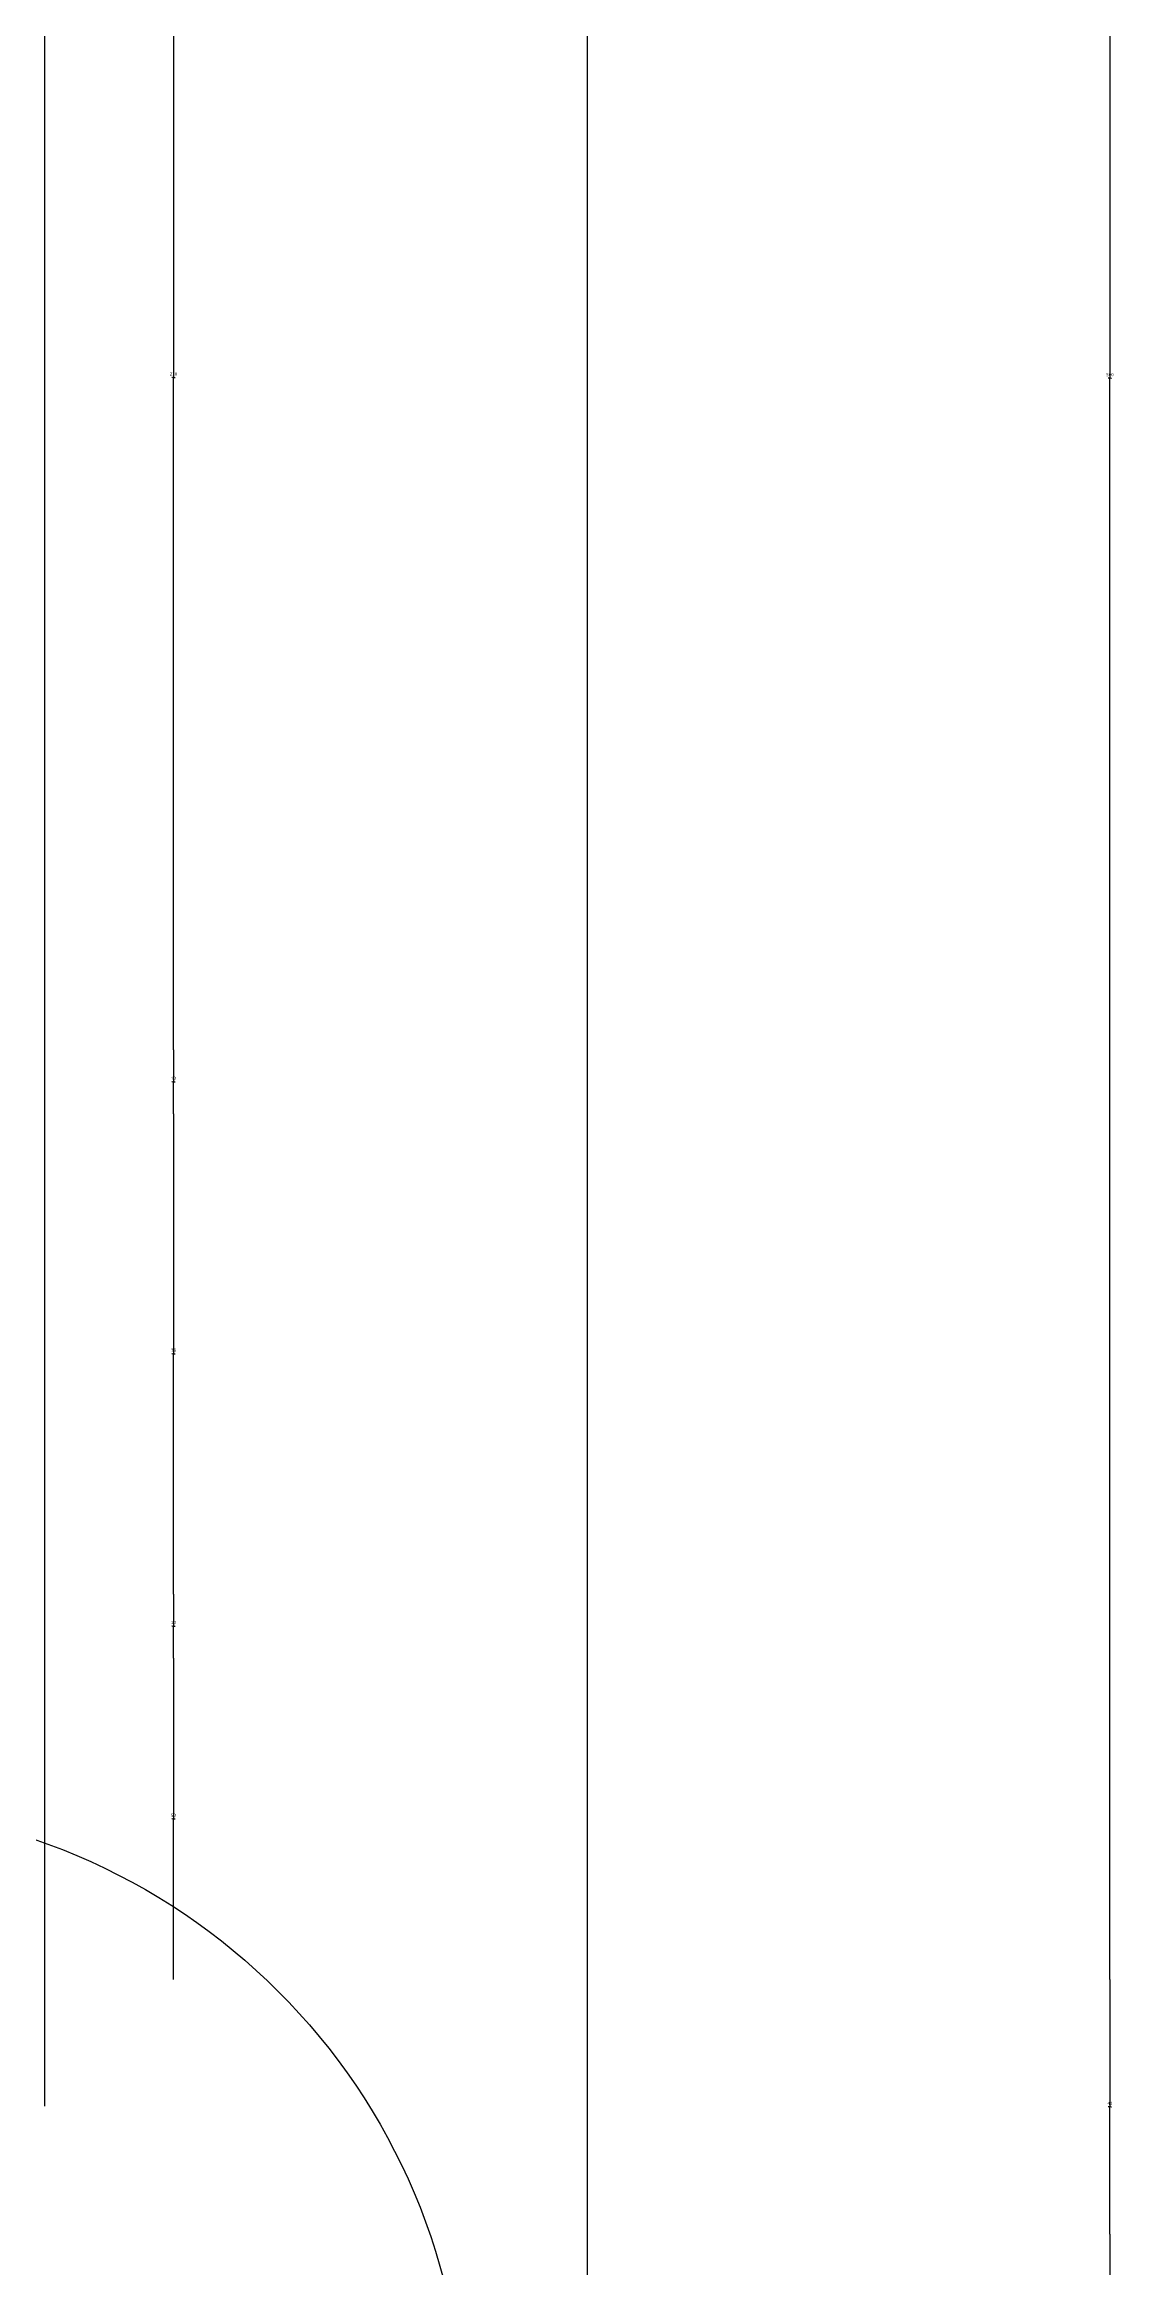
# Model space of a CAD drawing. Header units: metres. Extents: x 289 to 5205, y 117 to 7144.
# Drawn here: x 4871 to 5205, y 4991 to 5685 of the extents above; entities that cross this region are included whole.
import ezdxf

# ---------------------------------------------------------------- set-up
doc = ezdxf.new("R2010")
doc.units = ezdxf.units.M
for name, color, linetype in [('4', 4, 'Continuous'), ('7', 7, 'Continuous'), ('DIM', 3, 'Continuous')]:
    doc.layers.add(name, color=color, linetype=linetype)
doc.dimstyles.get("Standard").update_dxf_attribs({"dimtxt": 2.5, "dimasz": 2.5, "dimexe": 1.25, "dimexo": 0.625, "dimtad": 1, "dimcen": 2.5, "dimazin": 3, "dimtfac": 1, "dimtmove": 0, "dimatfit": 3})

# ---------------------------------------------------------------- blocks, each defined once
blk = doc.blocks.new('*D62')
for p, q in [((4911.23, 5181.31), (4911.23, 5131.09)), ((4910.98, 5131.09), (4910.73, 5131.09)), ((4911.23, 5080.88), (4911.23, 5131.09)), ((4911.23, 5131.09), (4911.23, 5131.09)), ((4911.48, 5131.09), (4911.73, 5131.09))]:
    blk.add_line(p, q)
at = {"layer": 'Defpoints'}
for p in [(4911.23, 5181.31), (4911.23, 5131.09), (4911.23, 5080.88)]:
    blk.add_point(p, dxfattribs=at)
at = {"layer": 'DIM', "insert": (4911.23, 5132.215), "char_height": 1, "attachment_point": 5}
blk.add_mtext('50', dxfattribs=at)
blk = doc.blocks.new('*D63')
for p, q in [((4911.23, 5201.31), (4911.23, 5191.31)), ((4910.98, 5191.31), (4910.73, 5191.31)), ((4911.23, 5181.31), (4911.23, 5191.31)), ((4911.23, 5191.31), (4911.23, 5191.31)), ((4911.48, 5191.31), (4911.73, 5191.31))]:
    blk.add_line(p, q)
at = {"layer": 'Defpoints'}
for p in [(4911.23, 5201.31), (4911.23, 5191.31), (4911.23, 5181.31)]:
    blk.add_point(p, dxfattribs=at)
at = {"layer": 'DIM', "insert": (4911.23, 5192.435), "char_height": 1, "attachment_point": 5}
blk.add_mtext('10', dxfattribs=at)
blk = doc.blocks.new('*D64')
for p, q in [((4911.23, 5351.31), (4911.23, 5276.31)), ((4910.98, 5276.31), (4910.73, 5276.31)), ((4911.23, 5201.31), (4911.23, 5276.31)), ((4911.23, 5276.31), (4911.23, 5276.31)), ((4911.48, 5276.31), (4911.73, 5276.31))]:
    blk.add_line(p, q)
at = {"layer": 'Defpoints'}
for p in [(4911.23, 5351.31), (4911.23, 5276.31), (4911.23, 5201.31)]:
    blk.add_point(p, dxfattribs=at)
at = {"layer": 'DIM', "insert": (4911.23, 5277.435), "char_height": 1, "attachment_point": 5}
blk.add_mtext('75', dxfattribs=at)
blk = doc.blocks.new('*D65')
for p, q in [((5203.77, 6081.31), (5203.77, 5581.09)), ((5203.52, 5581.09), (5203.27, 5581.09)), ((5203.77, 5080.88), (5203.77, 5581.09)), ((5203.77, 5581.09), (5203.77, 5581.09)), ((5204.02, 5581.09), (5204.27, 5581.09))]:
    blk.add_line(p, q)
at = {"layer": 'Defpoints'}
for p in [(5203.77, 6081.31), (5203.77, 5581.09), (5203.77, 5080.88)]:
    blk.add_point(p, dxfattribs=at)
at = {"layer": 'DIM', "insert": (5203.77, 5582.215), "char_height": 1, "attachment_point": 5}
blk.add_mtext('500', dxfattribs=at)
blk = doc.blocks.new('*D69')
for p, q in [((5203.77, 5001.31), (5203.77, 4901.31)), ((5203.52, 4901.31), (5203.27, 4901.31)), ((5203.77, 4801.31), (5203.77, 4901.31)), ((5203.77, 4901.31), (5203.77, 4901.31)), ((5204.02, 4901.31), (5204.27, 4901.31))]:
    blk.add_line(p, q)
at = {"layer": 'Defpoints'}
for p in [(5203.77, 5001.31), (5203.77, 4901.31), (5203.77, 4801.31)]:
    blk.add_point(p, dxfattribs=at)
at = {"layer": 'DIM', "insert": (5203.77, 4902.435), "char_height": 1, "attachment_point": 5}
blk.add_mtext('100', dxfattribs=at)
blk = doc.blocks.new('*D71')
for p, q in [((5203.77, 5080.88), (5203.77, 5041.09)), ((5203.52, 5041.09), (5203.27, 5041.09)), ((5203.77, 5001.31), (5203.77, 5041.09)), ((5203.77, 5041.09), (5203.77, 5041.09)), ((5204.02, 5041.09), (5204.27, 5041.09))]:
    blk.add_line(p, q)
at = {"layer": 'Defpoints'}
for p in [(5203.77, 5080.88), (5203.77, 5041.09), (5203.77, 5001.31)]:
    blk.add_point(p, dxfattribs=at)
at = {"layer": 'DIM', "insert": (5203.77, 5042.215), "char_height": 1, "attachment_point": 5}
blk.add_mtext('40', dxfattribs=at)
blk = doc.blocks.new('*D72')
for p, q in [((4911.23, 5791.31), (4911.23, 5581.31)), ((4910.98, 5581.31), (4910.73, 5581.31)), ((4911.23, 5371.31), (4911.23, 5581.31)), ((4911.23, 5581.31), (4911.23, 5581.31)), ((4911.48, 5581.31), (4911.73, 5581.31))]:
    blk.add_line(p, q)
at = {"layer": 'Defpoints'}
for p in [(4911.23, 5791.31), (4911.23, 5581.31), (4911.23, 5371.31)]:
    blk.add_point(p, dxfattribs=at)
at = {"layer": 'DIM', "insert": (4911.23, 5582.435), "char_height": 1, "attachment_point": 5}
blk.add_mtext('210', dxfattribs=at)
blk = doc.blocks.new('*D73')
for p, q in [((4911.23, 5371.31), (4911.23, 5361.31)), ((4910.98, 5361.31), (4910.73, 5361.31)), ((4911.23, 5351.31), (4911.23, 5361.31)), ((4911.23, 5361.31), (4911.23, 5361.31)), ((4911.48, 5361.31), (4911.73, 5361.31))]:
    blk.add_line(p, q)
at = {"layer": 'Defpoints'}
for p in [(4911.23, 5371.31), (4911.23, 5361.31), (4911.23, 5351.31)]:
    blk.add_point(p, dxfattribs=at)
at = {"layer": 'DIM', "insert": (4911.23, 5362.435), "char_height": 1, "attachment_point": 5}
blk.add_mtext('10', dxfattribs=at)

msp = doc.modelspace()

# ---------------------------------------------------------------- linework, layer by layer
at = {"layer": '4'}
msp.add_line((5040.56, 1301.31), (5040.56, 6181.31), dxfattribs=at)
at = {"layer": '7'}
msp.add_line((4870.96, 6131.31), (4870.96, 5041.31), dxfattribs=at)
at = {"layer": 'DIM'}
msp.add_circle((4803.91, 4937.12), 198.1, dxfattribs=at)

# ---------------------------------------------------------------- dimensions: what is measured, and where the dimension line sits
for base, p1, p2, text, picture, middle in [((5203.77, 5581.09), (5203.77, 6081.31), (5203.77, 5080.88), '500', '*D65', (5203.77, 5582.215)), ((4911.23, 5581.31), (4911.23, 5791.31), (4911.23, 5371.31), '210', '*D72', (4911.23, 5582.435)), ((4911.23, 5361.31), (4911.23, 5371.31), (4911.23, 5351.31), '10', '*D73', (4911.23, 5362.435)), ((4911.23, 5276.31), (4911.23, 5351.31), (4911.23, 5201.31), '75', '*D64', (4911.23, 5277.435)), ((4911.23, 5191.31), (4911.23, 5201.31), (4911.23, 5181.31), '10', '*D63', (4911.23, 5192.435)), ((4911.23, 5131.09), (4911.23, 5181.31), (4911.23, 5080.88), '50', '*D62', (4911.23, 5132.215)), ((5203.77, 5041.09), (5203.77, 5080.88), (5203.77, 5001.31), '40', '*D71', (5203.77, 5042.215)), ((5203.77, 4901.31), (5203.77, 5001.31), (5203.77, 4801.31), '100', '*D69', (5203.77, 4902.435))]:
    dim = msp.add_linear_dim(base=base, p1=p1, p2=p2, text=text, dimstyle='Standard', dxfattribs=at)
    dim.commit()
    dim.dimension.update_dxf_attribs({"geometry": picture, "text_midpoint": middle})

doc.saveas('drawing.dxf')
